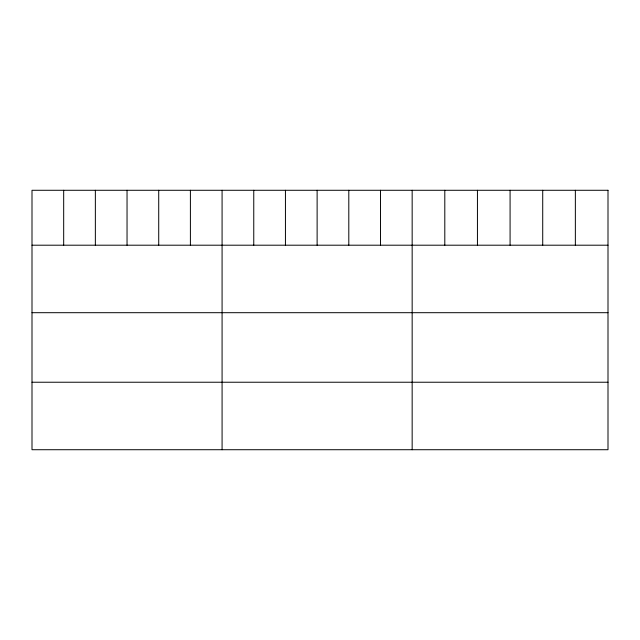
<?xml version="1.0" encoding="UTF-8"?>
<svg xmlns="http://www.w3.org/2000/svg" width="640" height="640" viewBox="0 0 640 640"><rect width="100%" height="100%" fill="white"/><g stroke="black" fill="none" stroke-linecap="round" stroke-linejoin="round"><path stroke-width="0.96" d="M32 245.2L608 245.2M32 312.696L608 312.696M32 382.232L608 382.232M575.36 190.28L575.36 245.2M542.72 190.28L542.72 245.2M510.08 190.28L510.08 245.2M477.44 190.28L477.44 245.2M444.8 190.28L444.8 245.2M412.16 190.28L412.16 449.72M380.48 190.28L380.48 245.2M348.8 190.28L348.8 245.2M317.12 190.28L317.12 245.2M285.44 190.28L285.44 245.2M253.76 190.28L253.76 245.2M222.08 190.28L222.08 449.72M190.4 190.28L190.4 245.2M158.72 190.28L158.72 245.2M127.04 190.28L127.04 245.2M95.36 190.28L95.36 245.2M63.68 190.28L63.68 245.2M608 190.28L32 190.28L32 449.72L608 449.72L608 190.28"/></g></svg>
